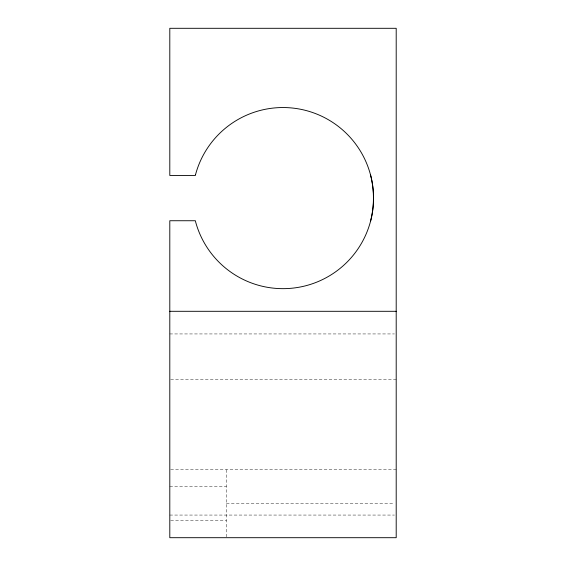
<?xml version="1.0" encoding="UTF-8"?>
<svg xmlns="http://www.w3.org/2000/svg" width="566" height="566" viewBox="0 0 566 566"><rect width="100%" height="100%" fill="white"/><g stroke="black" fill="none" stroke-linecap="round" stroke-linejoin="round"><path stroke-width="0.42" stroke-dasharray="2.83 2.12" d="M169.8 333.94L394.438 333.94M170.684 379.22L396.2 379.22M170.684 469.78L396.2 469.78M169.8 486.76L226.4 486.76M226.4 503.74L394.438 503.74M169.8 515.06L394.438 515.06M170.684 520.72L226.4 520.72M226.4 469.78L226.4 536.83"/><path stroke-width="0.85" d="M370.475 221.539C374.423 206.208 374.423 189.992 370.475 174.661M169.8 311.3L396.2 311.3M195.525 174.661L195.369 175.46L169.8 175.46L169.8 28.3L396.2 28.3L396.2 537.7L169.8 537.7L169.8 220.74L195.369 220.74L195.525 221.539A90.56 90.56 0 0 0 334.945 272.281A90.56 90.56 0 0 0 334.945 123.919A90.56 90.56 0 0 0 195.525 174.661"/></g></svg>
